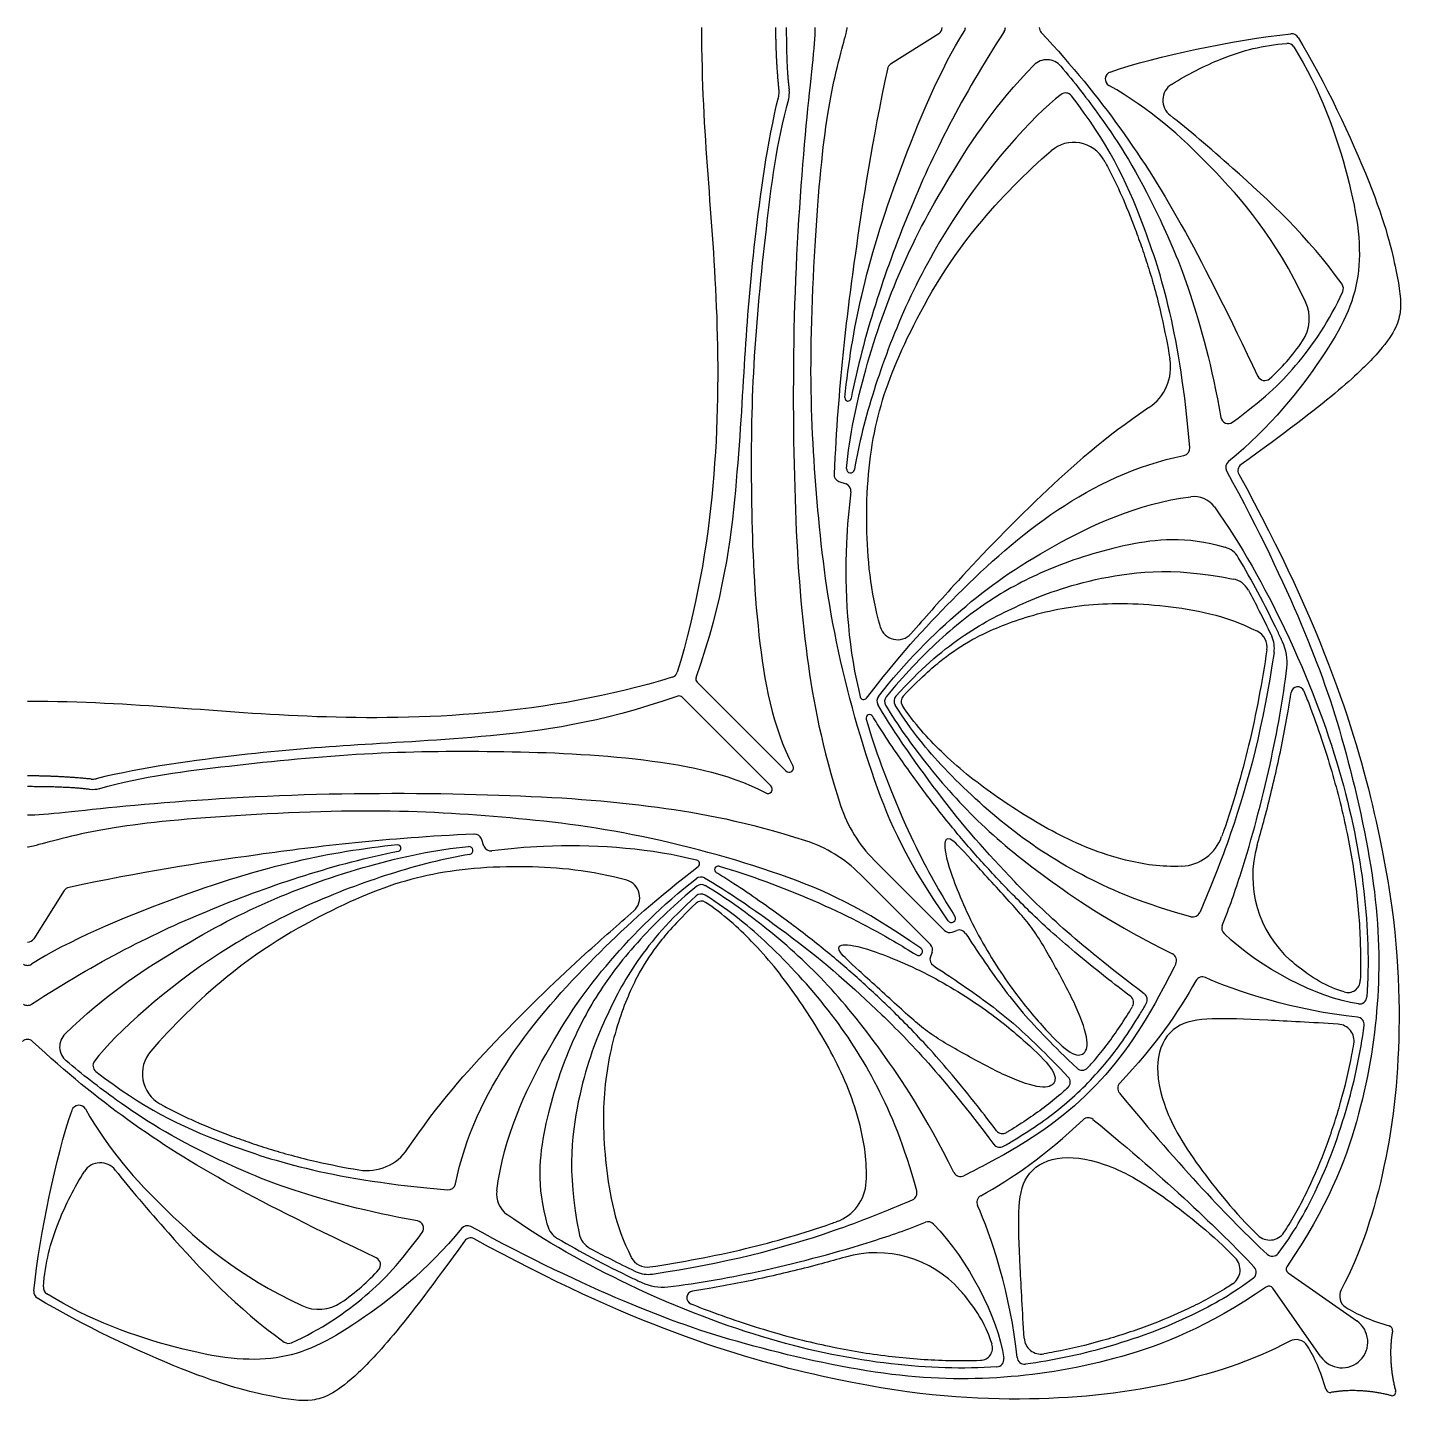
# Model space of a CAD drawing. Header units: millimetres. Extents: x -143 to 143, y -142 to 141.
# Drawn here: x 0.4 to 46.07, y -42.63 to 3.04 of the extents above; entities that cross this region are included whole.
import ezdxf

# ---------------------------------------------------------------- set-up
doc = ezdxf.new("R2010")
doc.units = ezdxf.units.MM
doc.header["$MEASUREMENT"] = 0
doc.layers.add('Layer 03', color=5, linetype='Continuous')

msp = doc.modelspace()

# ---------------------------------------------------------------- linework, layer by layer
at = {"layer": 'Layer 03'}
for p, q in [((30.687, 2.829), (29.09, 1.815)), ((27.372, -12.046), (27.61, -12.133)), ((25.609, -21.671), (22.662, -18.724)), ((28.018, -18.943), (28.079, -19.205)), ((28.288, -19.251), (28.454, -19.038)), ((25.114, -22.166), (22.167, -19.219)), ((15.575, -24.168), (15.488, -23.93)), ((22.648, -24.637), (22.385, -24.576)), ((28.544, -24.635), (30.877, -26.968)), ((22.481, -25.011), (22.694, -24.846)), ((28.078, -25.102), (30.411, -27.435)), ((1.628, -25.648), (0.614, -27.245)), ((31.138, -27.025), (31.289, -26.97)), ((30.468, -27.695), (30.412, -27.846)), ((42.299, -38.349), (44.584, -39.949)), ((43.392, -41.141), (41.792, -38.856))]:
    msp.add_line(p, q, dxfattribs=at)
for centre, radius, start, end in [((30.555, 3.038), 0.247, 302.4181, 360), ((31.327, 3.038), 0.247, 327.2518, 0), ((32.656, 3.038), 0.247, 327.0733, 360), ((34.279, 3.038), 0.247, 180, 222.9478), ((42.419, 2.58), 0.247, 31.5621, 96.0109), ((42.279, 2.263), 0.247, 32.4859, 95.0784), ((34.283, 1.364), 0.604, 40.2163, 135.8279), ((29.223, 1.606), 0.247, 122.4181, 168.1483), ((36.469, 1.324), 0.247, 108.9389, 240.4684), ((24.9, 0.875), 0.486, 346.2846, 5.6289), ((24.929, 0.853), 0.796, 344.3586, 7.575), ((38.764, 0.616), 0.63, 122.7946, 232.0417), ((34.903, 0.615), 0.247, 37.9325, 127.258), ((35.177, -1.925), 1.146, 29.2034, 130.7487), ((43.89, -5.64), 0.247, 335.8359, 35.4074), ((41.676, -6.642), 1.328, 326.1966, 25.0157), ((36.767, -8.246), 1.627, 303.9336, 9.5632), ((41.519, -8.449), 0.247, 205.4883, 311.2705), ((27.675, -9.272), 0.105, 174.0592, 348.8364), ((40.308, -9.878), 0.247, 190.2264, 306.4694), ((38.787, -10.942), 0.247, 281.6273, 4.8994), ((40.471, -11.58), 0.247, 129.2705, 208.7621), ((27.457, -11.814), 0.247, 177.2947, 249.8809), ((27.755, -11.633), 0.131, 174.9539, 350.0441), ((40.879, -11.689), 0.247, 125.5851, 208.8655), ((27.525, -12.365), 0.247, 352.4228, 69.8809), ((39.171, -13.386), 0.837, 35.7547, 97.3233), ((40.007, -14.952), 0.742, 30.6945, 74.0516), ((40.327, -16.018), 0.742, 28.424, 78.3127), ((29.318, -16.716), 0.593, 195.7965, 318.1092), ((41.006, -17.56), 0.596, 351.3312, 62.9862), ((40.92, -17.589), 0.924, 351.2832, 25.4837), ((40.649, -18.061), 1.618, 353.7242, 24.9535), ((21.761, -18.318), 0.247, 287.1994, 315), ((21.761, -18.318), 0.247, 315, 342.8006), ((22.766, -18.619), 0.148, 160.7379, 225), ((22.062, -19.324), 0.148, 45, 109.2621), ((42.618, -19.093), 0.221, 21.8251, 171.6202), ((28.195, -19.178), 0.119, 193.1175, 322.1247), ((28.883, -19.344), 0.247, 142.2933, 208.8482), ((29.137, -19.359), 0.247, 141.0565, 210.7548), ((29.45, -19.352), 0.247, 138.208, 212.5502), ((29.685, -19.357), 0.247, 135.9221, 213.989), ((28.391, -19.917), 0.119, 30.771, 195.891), ((25.714, -21.567), 0.148, 225, 28.5367), ((2.589, -21.487), 0.796, 262.425, 285.6414), ((2.568, -21.457), 0.486, 264.3711, 283.7154), ((25.009, -22.271), 0.148, 241.4633, 45), ((31.772, -21.407), 4.565, 197.9544, 225), ((12.714, -24.232), 0.105, 281.1636, 95.9408), ((15.076, -24.313), 0.131, 279.9559, 95.0461), ((15.256, -24.015), 0.247, 20.1191, 92.7053), ((15.808, -24.083), 0.247, 200.1191, 277.5772), ((24.85, -28.33), 4.565, 45, 72.0456), ((38.697, -23.36), 1.478, 272.837, 340.536), ((44.846, -25.177), 3.722, 163.9155, 228.2299), ((22.621, -24.752), 0.119, 307.8753, 76.8825), ((23.36, -24.949), 0.119, 74.109, 239.229), ((1.836, -25.78), 0.247, 101.8517, 147.5819), ((20.159, -25.875), 0.593, 311.8908, 74.2035), ((22.787, -25.441), 0.247, 61.1518, 127.7067), ((22.802, -25.695), 0.247, 59.2452, 128.9435), ((22.8, -26.242), 0.247, 56.011, 134.0779), ((22.794, -26.008), 0.247, 57.4498, 131.792), ((39.135, -26.275), 0.247, 254.9135, 336.4871), ((31.111, -26.576), 0.135, 214.5799, 31.8372), ((40.341, -26.895), 0.247, 157.8476, 226.4582), ((0.405, -27.112), 0.247, 270, 327.5819), ((31.052, -26.794), 0.247, 225, 290.2246), ((31.374, -27.202), 0.247, 32.8514, 110.2246), ((30.018, -27.668), 0.135, 238.1628, 55.4201), ((30.644, -27.932), 0.247, 159.7754, 237.1486), ((30.236, -27.609), 0.247, 339.7754, 45), ((38.346, -27.972), 0.247, 333.5541, 63.4534), ((0.405, -27.885), 0.247, 237.2518, 270), ((0.405, -27.885), 0.247, 270, 302.7482), ((39.45, -28.761), 0.247, 64.9778, 151.0166), ((44.284, -28.621), 0.413, 252.6048, 358.017), ((36.919, -29.366), 0.247, 329.2195, 52.6936), ((37.373, -29.276), 0.247, 330.1445, 52.9376), ((44.67, -29.166), 0.247, 261.6208, 356.1867), ((0.405, -29.213), 0.247, 237.0733, 270), ((0.405, -29.213), 0.247, 270, 302.9267), ((43.929, -30.648), 0.564, 350.4713, 86.4417), ((44.581, -30.096), 0.247, 352.7768, 84.6339), ((0.405, -30.837), 0.247, 90, 132.9478), ((0.405, -30.837), 0.247, 47.0522, 90), ((2.078, -30.841), 0.604, 134.1721, 229.7837), ((5.368, -31.734), 1.146, 139.2513, 240.7966), ((2.828, -31.461), 0.247, 142.742, 232.0675), ((34.813, -32.014), 0.247, 312.5164, 43.5754), ((35.456, -31.371), 0.247, 226.4246, 317.4836), ((36.885, -32.216), 0.247, 136.4942, 219.3886), ((2.118, -33.026), 0.247, 29.5316, 161.0611), ((35.659, -33.442), 0.247, 50.6114, 133.5058), ((32.809, -33.476), 0.247, 217.3064, 300.7805), ((11.688, -33.324), 1.627, 260.4368, 326.0664), ((32.719, -33.93), 0.247, 217.0624, 299.8555), ((2.826, -35.321), 0.63, 37.9583, 147.2054), ((31.415, -34.903), 0.247, 206.5466, 296.4459), ((14.384, -35.344), 0.247, 265.1006, 348.3727), ((26.802, -35.255), 1.478, 289.464, 357.163), ((16.829, -35.728), 0.837, 172.6767, 234.2453), ((29.718, -35.693), 0.247, 293.5129, 15.0865), ((32.203, -36.007), 0.247, 118.9834, 205.0222), ((13.321, -36.865), 0.247, 323.5306, 79.7736), ((15.023, -37.028), 0.247, 61.2379, 140.7295), ((18.395, -36.565), 0.742, 195.9484, 239.3055), ((30.337, -36.898), 0.247, 43.5418, 112.1524), ((15.131, -37.436), 0.247, 61.1345, 144.4149), ((19.461, -36.884), 0.742, 191.6873, 241.576), ((41.69, -36.697), 0.564, 225.5505, 326.4521), ((11.892, -38.077), 0.247, 318.7295, 64.5117), ((21.003, -37.564), 0.596, 207.0138, 278.6688), ((28.619, -41.403), 3.722, 41.7701, 106.0845), ((40.14, -38.247), 0.564, 303.5479, 44.4495), ((41.772, -37.552), 0.247, 226.6234, 322.4845), ((21.031, -37.477), 0.924, 244.5163, 278.7168), ((40.995, -38.33), 0.247, 307.5155, 43.3766), ((42.384, -38.228), 0.148, 146.0055, 235), ((21.504, -37.206), 1.618, 245.0465, 276.2758), ((41.67, -38.941), 0.148, 35, 123.9945), ((0.862, -38.976), 0.247, 173.9891, 238.4379), ((1.18, -38.837), 0.247, 174.9216, 237.5141), ((22.536, -39.175), 0.221, 98.3798, 248.1749), ((44.458, -39.121), 0.446, 151.7883, 238.5419), ((10.084, -38.234), 1.328, 244.9843, 303.8034), ((44.093, -40.65), 0.856, 315, 55), ((45.622, -40.257), 0.148, 350.3755, 74.4112), ((34.09, -40.486), 0.564, 183.5583, 279.5287), ((42.563, -41.015), 0.446, 31.4581, 118.2117), ((9.083, -40.447), 0.247, 234.5926, 294.1641), ((32.064, -40.842), 0.413, 271.983, 17.3952), ((32.608, -41.228), 0.247, 273.8133, 8.3792), ((33.538, -41.138), 0.247, 185.3661, 277.2232), ((44.093, -40.65), 0.856, 215, 315), ((43.7, -42.179), 0.148, 195.5888, 279.6245), ((45.757, -42.315), 0.119, 255.7494, 315), ((45.757, -42.315), 0.119, 315, 14.2506)]:
    msp.add_arc(centre, radius, start, end, dxfattribs=at)
for points, knots in [([(22.805, 3.038), (22.805, -0.607), (23.57, -5.677), (23.288, -14.22), (21.997, -18.391)], [330.770193, 330.770193, 330.770193, 330.770193, 341.788951, 352.699371, 352.699371, 352.699371, 352.699371]), ([(26.574, 3.038), (26.574, 2.442), (26.278, 0.294), (25.815, -6.07), (25.864, -12.959), (26.194, -17.65), (26.793, -20.849), (27.429, -22.814)], [313.853237, 313.853237, 313.853237, 313.853237, 319.318165, 324.783093, 330.24802, 335.712948, 340.468186, 340.468186, 340.468186, 340.468186]), ([(31, -26.652), (29.635, -24.671), (28.512, -22.219), (27.07, -16.946), (26.587, -12.412), (26.347, -8.074), (26.704, -1.73), (27.159, 1.379), (27.65, 2.92), (27.65, 3.038)], [377.003651, 377.003651, 377.003651, 377.003651, 381.403736, 385.851805, 390.299875, 394.747945, 399.196014, 403.644084, 408.092154, 408.092154, 408.092154, 408.092154]), ([(27.57, -9.261), (27.691, -8.102), (28.039, -5.89), (29.191, -2.04), (30.767, 1.71), (31.535, 2.904)], [108.647953, 108.647953, 108.647953, 108.647953, 112.874918, 117.353057, 121.666689, 121.666689, 121.666689, 121.666689]), ([(32.863, 2.903), (31.441, 0.707), (29.578, -2.971), (28.184, -7.23), (27.777, -9.292)], [94.854055, 94.854055, 94.854055, 94.854055, 101.606519, 108.324755, 108.324755, 108.324755, 108.324755]), ([(34.098, 2.869), (35.143, 1.747), (36.835, -0.349), (38.805, -3.474), (40.328, -6.525), (41.296, -8.556)], [1298.227922, 1298.227922, 1298.227922, 1298.227922, 1302.773599, 1307.545588, 1312.106275, 1312.106275, 1312.106275, 1312.106275]), ([(38.423, 1.146), (38.938, 1.478), (40.416, 2.201), (41.44, 2.436), (42.257, 2.509)], [2268.453882, 2268.453882, 2268.453882, 2268.453882, 2270.17094, 2272.666103, 2272.666103, 2272.666103, 2272.666103]), ([(42.488, 2.395), (43.368, 1.012), (44.516, -2.291), (44.867, -5.356), (43.727, -7.681), (41.729, -10.232), (40.314, -11.389)], [2272.939214, 2272.939214, 2272.939214, 2272.939214, 2276.834506, 2280.984442, 2285.134379, 2289.135103, 2289.135103, 2289.135103, 2289.135103]), ([(42.629, 2.709), (43.509, 1.277), (45.359, -2.685), (45.953, -5.252), (46.126, -6.437), (45.66, -7.54), (43.641, -9.408), (40.735, -11.488)], [1332.820502, 1332.820502, 1332.820502, 1332.820502, 1336.318758, 1339.925837, 1343.532917, 1347.139996, 1350.675393, 1350.675393, 1350.675393, 1350.675393]), ([(28.981, 1.657), (28.474, -0.759), (27.873, -4.511), (27.35, -8.833), (27.21, -11.802)], [2159.0974, 2159.0974, 2159.0974, 2159.0974, 2165.946271, 2172.949428, 2172.949428, 2172.949428, 2172.949428]), ([(27.624, -11.622), (27.72, -10.539), (28.215, -8.227), (29.393, -4.886), (30.943, -2.008), (32.564, 0.461), (33.85, 1.785)], [2223.613772, 2223.613772, 2223.613772, 2223.613772, 2227.368827, 2231.417319, 2235.46581, 2239.096885, 2239.096885, 2239.096885, 2239.096885]), ([(34.744, 1.754), (35.185, 1.233), (36.322, -0.228), (37.833, -2.633), (39.454, -6.536), (40.065, -9.922)], [2240.116607, 2240.116607, 2240.116607, 2240.116607, 2243.273185, 2248.17123, 2252.891131, 2252.891131, 2252.891131, 2252.891131]), ([(42.879, -6.08), (41.888, -3.957), (39.649, -1.39), (37.739, 0.321), (36.347, 1.109)], [1315.623137, 1315.623137, 1315.623137, 1315.623137, 1320.78733, 1325.888563, 1325.888563, 1325.888563, 1325.888563]), ([(22.626, -18.57), (23.554, -15.916), (24.025, -12.087), (24.239, -7.807), (24.516, -4.324), (24.987, -0.817), (25.372, 0.76)], [188.707392, 188.707392, 188.707392, 188.707392, 193.677055, 198.701356, 203.725656, 208.665815, 208.665815, 208.665815, 208.665815]), ([(25.695, 0.639), (25.29, -0.81), (24.928, -3.679), (24.472, -8.225), (24.435, -12.455), (24.579, -16.937), (25.163, -20.244), (25.844, -21.496)], [161.151419, 161.151419, 161.151419, 161.151419, 165.639025, 170.293036, 174.947047, 179.601059, 183.895492, 183.895492, 183.895492, 183.895492]), ([(34.754, 0.811), (33.789, 0.078), (30.716, -3.416), (28.668, -8.263), (28.035, -10.796), (27.885, -11.656)], [2209.023798, 2209.023798, 2209.023798, 2209.023798, 2214.429569, 2220.219999, 2223.207472, 2223.207472, 2223.207472, 2223.207472]), ([(39.033, -10.921), (38.712, -7.173), (37.494, -3.201), (36.319, -0.8), (35.098, 0.766)], [2195.820734, 2195.820734, 2195.820734, 2195.820734, 2202.28902, 2208.634042, 2208.634042, 2208.634042, 2208.634042]), ([(44.091, -5.497), (42.969, -3.919), (40.781, -1.891), (38.986, -0.357), (38.376, 0.119)], [2259.604559, 2259.604559, 2259.604559, 2259.604559, 2264.227533, 2267.238128, 2267.238128, 2267.238128, 2267.238128]), ([(28.748, -16.877), (28.415, -15.701), (28.196, -13.211), (28.473, -10.157), (29.456, -7.474), (31.409, -3.978), (33.612, -1.761), (34.429, -1.057)], [84.194435, 84.194435, 84.194435, 84.194435, 87.533443, 91.582689, 95.631936, 99.681183, 102.463272, 102.463272, 102.463272, 102.463272]), ([(36.177, -1.366), (36.194, -1.396), (36.306, -1.6), (36.504, -1.981), (36.845, -2.714), (37.153, -3.489), (37.453, -4.311), (37.68, -4.998), (37.9, -5.757), (38.146, -6.754), (38.292, -7.505), (38.371, -7.975)], [62.774895, 62.774895, 62.774895, 62.774895, 62.879298, 63.480085, 64.079437, 65.330937, 66.007652, 66.73416, 67.527101, 68.403762, 69.849933, 69.849933, 69.849933, 69.849933]), ([(40.455, -10.077), (41.451, -9.341), (42.595, -8.3), (43.682, -6.706), (44.115, -5.741)], [2253.398336, 2253.398336, 2253.398336, 2253.398336, 2256.290467, 2259.34463, 2259.34463, 2259.34463, 2259.34463]), ([(37.675, -9.595), (36.194, -10.592), (33.803, -12.718), (31.242, -15.416), (30.238, -16.578), (29.759, -17.112)], [71.734649, 71.734649, 71.734649, 71.734649, 75.43047, 79.804845, 82.914539, 82.914539, 82.914539, 82.914539]), ([(28.454, -19.038), (29.51, -17.681), (31.354, -15.687), (34.42, -12.897), (37.233, -11.514), (38.837, -11.184)], [2181.8171, 2181.8171, 2181.8171, 2181.8171, 2186.127266, 2190.893633, 2195.457391, 2195.457391, 2195.457391, 2195.457391]), ([(40.254, -11.699), (41.345, -13.686), (42.953, -17.115), (44.165, -20.569), (45.31, -25.62), (45.374, -29.409), (44.762, -33.193), (43.615, -36.137), (42.261, -38.145)], [2289.481951, 2289.481951, 2289.481951, 2289.481951, 2294.158526, 2298.976675, 2303.794823, 2308.612972, 2313.43112, 2318.155207, 2318.155207, 2318.155207, 2318.155207]), ([(40.662, -11.808), (43.512, -16.978), (45.711, -24.208), (46.137, -30.139), (45.672, -34.695), (44.736, -37.658), (44.065, -38.91)], [1351.038773, 1351.038773, 1351.038773, 1351.038773, 1358.318828, 1365.688877, 1373.058925, 1379.796976, 1379.796976, 1379.796976, 1379.796976]), ([(27.77, -12.398), (27.696, -12.959), (27.517, -15.045), (27.657, -17.393), (28.018, -18.943)], [2173.860603, 2173.860603, 2173.860603, 2173.860603, 2175.804776, 2181.026887, 2181.026887, 2181.026887, 2181.026887]), ([(28.688, -19.193), (29.568, -18.054), (31.505, -16.139), (34.051, -14.329), (37.26, -12.788), (39.064, -12.556)], [377.154095, 377.154095, 377.154095, 377.154095, 381.504193, 386.014304, 390.151118, 390.151118, 390.151118, 390.151118]), ([(39.85, -12.897), (40.729, -14.118), (42.562, -17.458), (44.137, -21.734), (44.917, -25.597), (44.992, -28.066), (44.917, -29.182)], [391.06033, 391.06033, 391.06033, 391.06033, 394.271826, 398.37602, 402.480213, 406.303185, 406.303185, 406.303185, 406.303185]), ([(40.211, -14.239), (38.893, -13.862), (36.844, -14.091), (34.338, -14.913), (32.513, -15.863), (30.774, -17.186), (29.5, -18.517), (28.945, -19.204)], [426.425573, 426.425573, 426.425573, 426.425573, 428.982582, 431.720997, 434.459413, 437.197829, 439.769796, 439.769796, 439.769796, 439.769796]), ([(42.116, -17.379), (42.063, -17.266), (41.802, -16.711), (41.326, -15.768), (40.872, -14.955), (40.645, -14.574)], [422.653066, 422.653066, 422.653066, 422.653066, 423.030362, 424.513, 425.857662, 425.857662, 425.857662, 425.857662]), ([(29.266, -19.187), (30.058, -18.3), (31.519, -17.065), (33.299, -16.16), (35.459, -15.288), (38.41, -14.864), (40.477, -15.292)], [36.909414, 36.909414, 36.909414, 36.909414, 40.054805, 43.362948, 46.67109, 49.810742, 49.810742, 49.810742, 49.810742]), ([(40.979, -15.665), (41.099, -15.886), (41.357, -16.377), (41.61, -16.889), (41.747, -17.177), (41.754, -17.191)], [50.464206, 50.464206, 50.464206, 50.464206, 51.227037, 52.14686, 52.195151, 52.195151, 52.195151, 52.195151]), ([(29.507, -19.185), (30.204, -18.465), (30.893, -17.888), (31.708, -17.315), (33.248, -16.61), (35.444, -16.073), (38.034, -16.088), (40.21, -16.485), (41.277, -17.029)], [46.826404, 46.826404, 46.826404, 46.826404, 48.899332, 51.164695, 53.430058, 55.695421, 57.960784, 60.062007, 60.062007, 60.062007, 60.062007]), ([(41.833, -17.729), (41.458, -20.179), (40.782, -22.863), (39.728, -25.532), (39.362, -26.374)], [52.753042, 52.753042, 52.753042, 52.753042, 58.061866, 60.709815, 60.709815, 60.709815, 60.709815]), ([(41.595, -17.65), (41.515, -18.175), (41.337, -19.238), (41.011, -20.785), (40.618, -22.27), (40.294, -23.273), (40.113, -23.793), (40.091, -23.852)], [60.815765, 60.815765, 60.815765, 60.815765, 62.428723, 64.083649, 65.612182, 67.088868, 67.281392, 67.281392, 67.281392, 67.281392]), ([(40.112, -26.801), (40.348, -26.222), (40.934, -24.535), (41.7, -21.654), (42.145, -19.254), (42.257, -18.238)], [412.168939, 412.168939, 412.168939, 412.168939, 414.259633, 418.274344, 421.761124, 421.761124, 421.761124, 421.761124]), ([(21.834, -18.554), (17.663, -19.846), (9.119, -20.127), (4.05, -19.362), (0.405, -19.362)], [352.941978, 352.941978, 352.941978, 352.941978, 363.852396, 374.871156, 374.871156, 374.871156, 374.871156]), ([(41.27, -24.146), (41.346, -23.883), (41.588, -23.008), (41.878, -21.812), (42.142, -20.564), (42.293, -19.748), (42.372, -19.246), (42.4, -19.061)], [21.151841, 21.151841, 21.151841, 21.151841, 21.982278, 23.905905, 24.883585, 25.8548, 26.423673, 26.423673, 26.423673, 26.423673]), ([(42.823, -19.011), (42.885, -19.167), (43.092, -19.696), (43.411, -20.587), (43.854, -22.003), (44.281, -23.693), (44.598, -25.668), (44.713, -27.306), (44.709, -28.289), (44.697, -28.636)], [27.007061, 27.007061, 27.007061, 27.007061, 27.515991, 28.731371, 29.879166, 32.01661, 34.015282, 35.941454, 36.995164, 36.995164, 36.995164, 36.995164]), ([(22.013, -19.184), (19.359, -20.111), (15.53, -20.583), (11.25, -20.796), (7.767, -21.073), (4.26, -21.545), (2.683, -21.929)], [188.707392, 188.707392, 188.707392, 188.707392, 193.677056, 198.701357, 203.725658, 208.665815, 208.665815, 208.665815, 208.665815]), ([(37.521, -29.079), (35.177, -27.308), (33.043, -25.253), (30.786, -22.674), (29.023, -20.11), (28.667, -19.464)], [563.929893, 563.929893, 563.929893, 563.929893, 568.393092, 572.964688, 577.196944, 577.196944, 577.196944, 577.196944]), ([(28.925, -19.486), (29.325, -20.157), (30.303, -21.528), (32.056, -23.496), (34.211, -25.232), (36.511, -26.78), (38.456, -27.751)], [440.073912, 440.073912, 440.073912, 440.073912, 442.985636, 446.38914, 449.792643, 453.074194, 453.074194, 453.074194, 453.074194]), ([(39.071, -26.514), (37.557, -26.106), (35.448, -25.224), (33.031, -23.66), (30.797, -21.582), (29.802, -20.362), (29.242, -19.485)], [61.065748, 61.065748, 61.065748, 61.065748, 64.164231, 67.401084, 70.637937, 73.695116, 73.695116, 73.695116, 73.695116]), ([(38.771, -24.836), (38.093, -24.87), (36.556, -24.633), (34.566, -23.802), (32.472, -22.475), (30.82, -21.155), (29.883, -20.093), (29.48, -19.495)], [69.048149, 69.048149, 69.048149, 69.048149, 70.772792, 73.32165, 75.870509, 78.419367, 80.59774, 80.59774, 80.59774, 80.59774]), ([(28.277, -19.949), (28.548, -20.902), (29.538, -23.507), (30.463, -25.251), (31.072, -26.258), (31.225, -26.505)], [370.194811, 370.194811, 370.194811, 370.194811, 372.668207, 375.604633, 376.582661, 376.582661, 376.582661, 376.582661]), ([(37.069, -29.17), (36.787, -28.955), (36.163, -28.472), (35.268, -27.746), (34.431, -27.021), (33.742, -26.378), (33.213, -25.849), (32.737, -25.355), (32.122, -24.698), (31.305, -23.768), (30.52, -22.779), (29.894, -21.936), (29.385, -21.223), (28.925, -20.547), (28.621, -20.07), (28.503, -19.872), (28.493, -19.856)], [356.966539, 356.966539, 356.966539, 356.966539, 358.039542, 359.362699, 360.463399, 361.398026, 362.220904, 362.733762, 363.480393, 364.950976, 366.489346, 367.31154, 368.133748, 369.149495, 369.792147, 369.848984, 369.848984, 369.848984, 369.848984]), ([(2.804, -22.253), (4.252, -21.847), (7.121, -21.486), (11.667, -21.029), (15.897, -20.992), (20.38, -21.136), (23.686, -21.72), (24.938, -22.401)], [161.151419, 161.151419, 161.151419, 161.151419, 165.639025, 170.293036, 174.947047, 179.601058, 183.895492, 183.895492, 183.895492, 183.895492]), ([(0.405, -23.131), (1, -23.131), (3.148, -22.836), (9.512, -22.372), (16.401, -22.422), (21.093, -22.752), (24.292, -23.35), (26.257, -23.987)], [502.33107, 502.33107, 502.33107, 502.33107, 507.795998, 513.260926, 518.725854, 524.190782, 528.94602, 528.94602, 528.94602, 528.94602]), ([(30.095, -27.558), (28.114, -26.192), (25.661, -25.069), (20.389, -23.627), (15.854, -23.144), (11.516, -22.905), (5.173, -23.261), (2.064, -23.716), (0.523, -24.207), (0.405, -24.207)], [377.003651, 377.003651, 377.003651, 377.003651, 381.403736, 385.851806, 390.299876, 394.747945, 399.196015, 403.644084, 408.092154, 408.092154, 408.092154, 408.092154]), ([(12.703, -24.128), (11.544, -24.248), (9.332, -24.596), (5.483, -25.749), (1.732, -27.325), (0.539, -28.092)], [54.449564, 54.449564, 54.449564, 54.449564, 58.676529, 63.154669, 67.4683, 67.4683, 67.4683, 67.4683]), ([(1.657, -30.407), (2.981, -29.121), (5.451, -27.5), (8.328, -25.951), (11.669, -24.773), (13.981, -24.277), (15.064, -24.182)], [2406.343535, 2406.343535, 2406.343535, 2406.343535, 2409.974609, 2414.023101, 2418.071593, 2421.826648, 2421.826648, 2421.826648, 2421.826648]), ([(15.244, -23.768), (12.275, -23.908), (7.954, -24.43), (4.202, -25.031), (1.786, -25.538)], [2472.490992, 2472.490992, 2472.490992, 2472.490992, 2479.494149, 2486.34302, 2486.34302, 2486.34302, 2486.34302]), ([(22.385, -24.576), (20.836, -24.214), (18.488, -24.074), (16.401, -24.253), (15.84, -24.328)], [2464.413532, 2464.413532, 2464.413532, 2464.413532, 2469.635644, 2471.579817, 2471.579817, 2471.579817, 2471.579817]), ([(0.539, -29.421), (2.736, -27.998), (6.414, -26.135), (10.673, -24.742), (12.735, -24.335)], [94.854055, 94.854055, 94.854055, 94.854055, 101.606518, 108.324755, 108.324755, 108.324755, 108.324755]), ([(15.098, -24.442), (14.239, -24.593), (11.706, -25.225), (6.859, -27.274), (3.365, -30.347), (2.631, -31.311)], [2422.232948, 2422.232948, 2422.232948, 2422.232948, 2425.22042, 2431.01085, 2436.416622, 2436.416622, 2436.416622, 2436.416622]), ([(20.32, -25.305), (19.143, -24.972), (16.654, -24.754), (13.599, -25.031), (10.917, -26.014), (7.421, -27.967), (5.203, -30.17), (4.5, -30.986)], [84.194435, 84.194435, 84.194435, 84.194435, 87.533443, 91.582689, 95.631936, 99.681183, 102.463272, 102.463272, 102.463272, 102.463272]), ([(14.626, -35.394), (14.956, -33.79), (16.339, -30.977), (19.129, -27.912), (21.123, -26.067), (22.481, -25.011)], [2449.983029, 2449.983029, 2449.983029, 2449.983029, 2454.546788, 2459.313154, 2463.62332, 2463.62332, 2463.62332, 2463.62332]), ([(32.612, -33.626), (32.398, -33.345), (31.914, -32.72), (31.189, -31.825), (30.463, -30.989), (29.821, -30.3), (29.291, -29.771), (28.797, -29.295), (28.141, -28.679), (27.211, -27.862), (26.221, -27.077), (25.379, -26.452), (24.665, -25.942), (23.99, -25.482), (23.513, -25.179), (23.315, -25.06), (23.299, -25.051)], [545.444372, 545.444372, 545.444372, 545.444372, 546.517375, 547.840532, 548.941232, 549.87586, 550.698738, 551.211595, 551.958226, 553.42881, 554.967179, 555.789373, 556.611582, 557.627328, 558.26998, 558.326818, 558.326818, 558.326818, 558.326818]), ([(23.392, -24.835), (24.345, -25.106), (26.95, -26.096), (28.693, -27.021), (29.701, -27.63), (29.947, -27.783)], [370.194811, 370.194811, 370.194811, 370.194811, 372.668207, 375.604633, 376.582661, 376.582661, 376.582661, 376.582661]), ([(15.999, -35.622), (16.231, -33.818), (17.771, -30.608), (19.582, -28.062), (21.496, -26.126), (22.636, -25.245)], [529.77223, 529.77223, 529.77223, 529.77223, 533.909045, 538.419155, 542.769253, 542.769253, 542.769253, 542.769253]), ([(22.647, -25.503), (21.96, -26.058), (20.629, -27.331), (19.306, -29.07), (18.356, -30.895), (17.534, -33.402), (17.305, -35.45), (17.681, -36.769)], [480.153552, 480.153552, 480.153552, 480.153552, 482.725519, 485.463935, 488.20235, 490.940766, 493.497775, 493.497775, 493.497775, 493.497775]), ([(22.906, -25.224), (23.553, -25.58), (26.116, -27.344), (28.696, -29.601), (30.751, -31.734), (32.521, -34.079)], [543.059653, 543.059653, 543.059653, 543.059653, 547.291909, 551.863505, 556.326705, 556.326705, 556.326705, 556.326705]), ([(31.194, -35.014), (30.222, -33.069), (28.675, -30.768), (26.938, -28.613), (24.97, -26.86), (23.6, -25.882), (22.928, -25.482)], [466.849154, 466.849154, 466.849154, 466.849154, 470.130704, 473.534208, 476.937712, 479.849435, 479.849435, 479.849435, 479.849435]), ([(22.629, -25.823), (21.743, -26.616), (20.508, -28.077), (19.603, -29.857), (18.731, -32.017), (18.307, -34.968), (18.734, -37.035)], [36.909414, 36.909414, 36.909414, 36.909414, 40.054805, 43.362948, 46.67109, 49.810742, 49.810742, 49.810742, 49.810742]), ([(29.956, -35.628), (29.548, -34.115), (28.667, -32.006), (27.103, -29.589), (25.024, -27.355), (23.805, -26.36), (22.927, -25.799)], [61.065748, 61.065748, 61.065748, 61.065748, 64.164232, 67.401084, 70.637937, 73.695116, 73.695116, 73.695116, 73.695116]), ([(13.038, -34.232), (14.035, -32.751), (16.16, -30.36), (18.859, -27.799), (20.02, -26.796), (20.554, -26.317)], [71.734649, 71.734649, 71.734649, 71.734649, 75.43047, 79.804845, 82.914539, 82.914539, 82.914539, 82.914539]), ([(22.628, -26.065), (21.908, -26.762), (21.33, -27.45), (20.758, -28.265), (20.052, -29.805), (19.515, -32.002), (19.531, -34.592), (19.928, -36.767), (20.472, -37.834)], [46.826404, 46.826404, 46.826404, 46.826404, 48.899332, 51.164695, 53.430058, 55.695421, 57.960784, 60.062007, 60.062007, 60.062007, 60.062007]), ([(28.279, -35.328), (28.313, -34.65), (28.075, -33.113), (27.244, -31.123), (25.917, -29.03), (24.598, -27.377), (23.536, -26.441), (22.938, -26.037)], [69.048149, 69.048149, 69.048149, 69.048149, 70.772792, 73.32165, 75.870509, 78.419367, 80.59774, 80.59774, 80.59774, 80.59774]), ([(31.582, -27.068), (31.769, -27.358), (32.413, -28.325), (33.39, -29.672), (34.494, -30.797), (35.286, -31.55)], [346.770011, 346.770011, 346.770011, 346.770011, 347.969492, 350.905919, 353.639535, 353.639535, 353.639535, 353.639535]), ([(30.51, -28.139), (30.801, -28.327), (31.768, -28.97), (33.115, -29.948), (34.239, -31.052), (34.992, -31.843)], [535.247844, 535.247844, 535.247844, 535.247844, 536.447326, 539.383752, 542.117369, 542.117369, 542.117369, 542.117369]), ([(38.567, -28.083), (38.428, -28.363), (37.51, -30.143), (36.669, -31.361), (35.736, -32.293)], [453.466454, 453.466454, 453.466454, 453.466454, 454.449766, 459.961674, 459.961674, 459.961674, 459.961674]), ([(44.16, -29.016), (43.604, -28.842), (43.033, -28.524), (42.423, -28.003), (42.367, -27.952)], [14.167556, 14.167556, 14.167556, 14.167556, 16.671517, 16.926653, 16.926653, 16.926653, 16.926653]), ([(35.561, -32.119), (35.787, -31.892), (36.224, -31.417), (36.826, -30.629), (37.268, -29.945), (37.516, -29.523), (37.587, -29.399)], [560.128299, 560.128299, 560.128299, 560.128299, 561.098811, 562.084888, 563.134709, 563.56864, 563.56864, 563.56864, 563.56864]), ([(35.638, -31.538), (35.691, -31.481), (35.899, -31.249), (36.25, -30.82), (36.676, -30.225), (36.962, -29.775), (37.112, -29.525), (37.131, -29.493)], [354.036856, 354.036856, 354.036856, 354.036856, 354.271164, 354.98381, 355.718335, 356.487957, 356.602315, 356.602315, 356.602315, 356.602315]), ([(43.964, -30.085), (43.067, -30.029), (41.298, -29.935), (39.694, -29.867), (38.495, -30.052), (37.85, -31.081), (38.046, -32.692), (39.021, -34.507), (40.558, -36.378), (41.294, -37.1)], [8.362132, 8.362132, 8.362132, 8.362132, 10.139264, 12.31168, 14.484095, 16.656511, 18.828926, 21.001342, 22.769177, 22.769177, 22.769177, 22.769177]), ([(41.968, -37.703), (42.461, -37.061), (43.34, -35.541), (44.279, -33.001), (44.709, -31.049), (44.826, -30.127)], [45.406372, 45.406372, 45.406372, 45.406372, 48.720794, 52.824988, 56.110626, 56.110626, 56.110626, 56.110626]), ([(11.998, -37.854), (9.968, -36.886), (6.917, -35.363), (3.791, -33.393), (1.696, -31.701), (0.573, -30.656)], [1456.534743, 1456.534743, 1456.534743, 1456.534743, 1461.095429, 1465.867418, 1470.413096, 1470.413096, 1470.413096, 1470.413096]), ([(42.16, -37.009), (42.201, -36.947), (42.373, -36.682), (42.654, -36.199), (43.099, -35.32), (43.589, -34.153), (44.071, -32.664), (44.349, -31.512), (44.465, -30.86), (44.485, -30.741)], [23.77431, 23.77431, 23.77431, 23.77431, 24.00178, 24.731444, 25.46915, 26.98874, 28.570117, 30.214396, 30.579878, 30.579878, 30.579878, 30.579878]), ([(13.365, -36.622), (9.978, -36.011), (6.076, -34.39), (3.67, -32.88), (2.21, -31.743), (1.688, -31.302)], [2392.549289, 2392.549289, 2392.549289, 2392.549289, 2397.26919, 2402.167235, 2405.323813, 2405.323813, 2405.323813, 2405.323813]), ([(2.676, -31.656), (4.242, -32.876), (6.643, -34.051), (10.616, -35.269), (14.363, -35.591)], [2436.806378, 2436.806378, 2436.806378, 2436.806378, 2443.151401, 2449.619686, 2449.619686, 2449.619686, 2449.619686]), ([(35.736, -32.293), (34.803, -33.226), (33.586, -34.067), (31.805, -34.985), (31.525, -35.124)], [459.961674, 459.961674, 459.961674, 459.961674, 465.473582, 466.456894, 466.456894, 466.456894, 466.456894]), ([(32.842, -34.144), (32.966, -34.073), (33.387, -33.825), (34.072, -33.383), (34.859, -32.781), (35.335, -32.345), (35.561, -32.119)], [556.687958, 556.687958, 556.687958, 556.687958, 557.121889, 558.171709, 559.157786, 560.128299, 560.128299, 560.128299, 560.128299]), ([(34.98, -32.196), (34.923, -32.248), (34.691, -32.456), (34.262, -32.808), (33.668, -33.233), (33.218, -33.52), (32.968, -33.669), (32.935, -33.689)], [542.514689, 542.514689, 542.514689, 542.514689, 542.748997, 543.461643, 544.196169, 544.96579, 545.080148, 545.080148, 545.080148, 545.080148]), ([(4.809, -32.734), (4.839, -32.751), (5.042, -32.864), (5.424, -33.062), (6.157, -33.402), (6.931, -33.71), (7.753, -34.01), (8.441, -34.237), (9.199, -34.457), (10.196, -34.703), (10.948, -34.849), (11.418, -34.929)], [104.516993, 104.516993, 104.516993, 104.516993, 104.621396, 105.222184, 105.821535, 107.073035, 107.74975, 108.476258, 109.269199, 110.14586, 111.592031, 111.592031, 111.592031, 111.592031]), ([(2.333, -32.904), (3.122, -34.296), (4.833, -36.206), (7.399, -38.446), (9.523, -39.437)], [1442.752455, 1442.752455, 1442.752455, 1442.752455, 1447.853688, 1453.017881, 1453.017881, 1453.017881, 1453.017881]), ([(33.527, -40.521), (33.471, -39.624), (33.378, -37.855), (33.31, -36.252), (33.495, -35.053), (34.523, -34.408), (36.135, -34.603), (37.949, -35.578), (39.82, -37.116), (40.543, -37.852)], [8.362132, 8.362132, 8.362132, 8.362132, 10.139264, 12.31168, 14.484095, 16.656511, 18.828926, 21.001342, 22.769177, 22.769177, 22.769177, 22.769177]), ([(0.934, -38.815), (1.006, -37.997), (1.242, -36.973), (1.965, -35.495), (2.297, -34.98)], [2372.774317, 2372.774317, 2372.774317, 2372.774317, 2375.26948, 2376.986537, 2376.986537, 2376.986537, 2376.986537]), ([(3.324, -34.934), (3.799, -35.544), (5.334, -37.338), (7.361, -39.527), (8.939, -40.649)], [2378.202292, 2378.202292, 2378.202292, 2378.202292, 2381.212886, 2385.83586, 2385.83586, 2385.83586, 2385.83586]), ([(21.171, -38.391), (23.621, -38.015), (26.306, -37.34), (28.974, -36.286), (29.816, -35.919)], [52.753042, 52.753042, 52.753042, 52.753042, 58.061865, 60.709815, 60.709815, 60.709815, 60.709815]), ([(32.625, -41.475), (31.508, -41.549), (29.039, -41.474), (25.177, -40.695), (20.9, -39.12), (17.56, -37.286), (16.34, -36.407)], [513.620163, 513.620163, 513.620163, 513.620163, 517.443134, 521.547328, 525.651522, 528.863017, 528.863017, 528.863017, 528.863017]), ([(14.832, -36.872), (13.675, -38.286), (11.124, -40.284), (8.798, -41.425), (5.733, -41.073), (2.43, -39.926), (1.047, -39.045)], [2356.305316, 2356.305316, 2356.305316, 2356.305316, 2360.30604, 2364.455977, 2368.605914, 2372.501206, 2372.501206, 2372.501206, 2372.501206]), ([(41.587, -38.818), (39.58, -40.172), (36.636, -41.32), (32.851, -41.932), (29.062, -41.867), (24.012, -40.723), (20.558, -39.51), (17.129, -37.902), (15.142, -36.811)], [2327.285213, 2327.285213, 2327.285213, 2327.285213, 2332.009299, 2336.827448, 2341.645596, 2346.463744, 2351.281892, 2355.958469, 2355.958469, 2355.958469, 2355.958469]), ([(21.092, -38.153), (21.618, -38.073), (22.68, -37.894), (24.227, -37.569), (25.713, -37.175), (26.716, -36.852), (27.235, -36.67), (27.295, -36.649)], [60.815765, 60.815765, 60.815765, 60.815765, 62.428723, 64.083649, 65.612182, 67.088868, 67.281392, 67.281392, 67.281392, 67.281392]), ([(21.681, -38.814), (22.697, -38.703), (25.096, -38.257), (27.978, -37.492), (29.664, -36.906), (30.244, -36.67)], [498.162224, 498.162224, 498.162224, 498.162224, 501.649003, 505.663715, 507.754409, 507.754409, 507.754409, 507.754409]), ([(14.93, -37.292), (12.851, -40.198), (10.982, -42.218), (9.879, -42.684), (8.695, -42.511), (6.128, -41.916), (2.166, -40.067), (0.733, -39.187)], [1417.965625, 1417.965625, 1417.965625, 1417.965625, 1421.501023, 1425.108102, 1428.715181, 1432.32226, 1435.820516, 1435.820516, 1435.820516, 1435.820516]), ([(9.184, -40.673), (10.149, -40.24), (11.743, -39.152), (12.784, -38.008), (13.52, -37.012)], [2386.09579, 2386.09579, 2386.09579, 2386.09579, 2389.149953, 2392.042083, 2392.042083, 2392.042083, 2392.042083]), ([(42.353, -40.622), (41.1, -41.294), (38.137, -42.23), (33.581, -42.694), (27.65, -42.269), (20.42, -40.069), (15.251, -37.22)], [1388.844042, 1388.844042, 1388.844042, 1388.844042, 1395.582094, 1402.952143, 1410.322192, 1417.602245, 1417.602245, 1417.602245, 1417.602245]), ([(18.016, -37.203), (18.397, -37.429), (19.211, -37.884), (20.154, -38.359), (20.708, -38.621), (20.821, -38.673)], [494.065685, 494.065685, 494.065685, 494.065685, 495.410348, 496.892986, 497.270282, 497.270282, 497.270282, 497.270282]), ([(19.108, -37.537), (19.329, -37.657), (19.82, -37.915), (20.331, -38.167), (20.619, -38.305), (20.634, -38.312)], [50.464206, 50.464206, 50.464206, 50.464206, 51.227037, 52.14686, 52.195151, 52.195151, 52.195151, 52.195151]), ([(27.588, -37.827), (27.325, -37.903), (26.451, -38.146), (25.255, -38.436), (24.006, -38.699), (23.19, -38.85), (22.689, -38.93), (22.503, -38.957)], [21.151841, 21.151841, 21.151841, 21.151841, 21.982278, 23.905905, 24.883585, 25.8548, 26.423673, 26.423673, 26.423673, 26.423673]), ([(41.145, -38.526), (40.503, -39.019), (38.983, -39.897), (36.443, -40.837), (34.491, -41.266), (33.569, -41.383)], [45.406372, 45.406372, 45.406372, 45.406372, 48.720794, 52.824988, 56.110626, 56.110626, 56.110626, 56.110626]), ([(40.452, -38.717), (40.389, -38.759), (40.124, -38.93), (39.642, -39.212), (38.763, -39.657), (37.595, -40.147), (36.106, -40.628), (34.955, -40.906), (34.303, -41.023), (34.184, -41.043)], [23.77431, 23.77431, 23.77431, 23.77431, 24.00178, 24.731444, 25.46915, 26.98874, 28.570117, 30.214396, 30.579878, 30.579878, 30.579878, 30.579878]), ([(32.459, -40.718), (32.284, -40.161), (31.967, -39.59), (31.445, -38.98), (31.395, -38.924)], [37.764602, 37.764602, 37.764602, 37.764602, 40.268563, 40.523699, 40.523699, 40.523699, 40.523699]), ([(22.454, -39.38), (22.609, -39.443), (23.139, -39.65), (24.03, -39.969), (25.446, -40.412), (27.136, -40.838), (29.11, -41.155), (30.749, -41.271), (31.731, -41.267), (32.078, -41.255)], [27.007061, 27.007061, 27.007061, 27.007061, 27.515991, 28.731371, 29.879166, 32.01661, 34.015282, 35.941454, 36.995164, 36.995164, 36.995164, 36.995164])]:
    msp.add_open_spline(points, degree=3, knots=knots, dxfattribs=at)
for points, degree in [([(25.384, 0.923), (25.277, 2.006), (25.277, 3.038)], 2), ([(25.623, 3.038), (25.623, 1.67), (25.718, 0.958)], 2), ([(36.389, 1.558), (37.966, 2.099), (40.443, 2.621), (42.393, 2.826)], 3), ([(41.682, -8.635), (42.063, -8.3), (42.455, -7.864), (42.78, -7.38)], 3), ([(2.52, -21.941), (1.437, -21.834), (0.405, -21.834)], 2), ([(0.405, -22.181), (1.773, -22.181), (2.484, -22.275)], 2), ([(34.573, -28.198), (34.82, -28.646), (35.317, -29.568), (35.712, -30.728), (35.512, -31.164), (35.042, -31.096), (34.174, -30.222), (32.987, -28.793), (31.745, -26.761), (30.913, -24.655), (30.845, -23.882), (31.122, -23.907), (31.598, -24.43), (32.989, -25.958), (33.836, -26.879), (34.327, -27.749), (34.573, -28.198)], 3), ([(44.634, -29.41), (43.241, -29.205), (41.391, -28.233), (40.171, -27.074)], 3), ([(31.64, -31.131), (32.088, -31.378), (33.01, -31.875), (34.171, -32.27), (34.607, -32.069), (34.539, -31.599), (33.665, -30.732), (32.235, -29.544), (30.203, -28.303), (28.098, -27.47), (27.325, -27.402), (27.349, -27.68), (27.873, -28.156), (29.401, -29.546), (30.322, -30.394), (31.192, -30.884), (31.64, -31.131)], 3), ([(39.234, -28.641), (38.654, -29.688), (37.887, -30.801), (36.705, -32.046)], 3), ([(44.604, -29.85), (42.592, -29.661), (40.456, -28.957), (39.555, -28.537)], 3), ([(36.694, -32.373), (38.761, -34.891), (40.357, -36.555), (41.603, -37.732)], 3), ([(0.617, -38.95), (0.822, -37.001), (1.343, -34.523), (1.885, -32.946)], 3), ([(32.083, -35.791), (33.131, -35.211), (34.244, -34.444), (35.488, -33.263)], 3), ([(35.815, -33.251), (38.334, -35.319), (39.998, -36.915), (41.174, -38.16)], 3), ([(33.292, -41.161), (33.103, -39.15), (32.4, -37.013), (31.979, -36.112)], 3), ([(30.516, -36.728), (31.676, -37.948), (32.648, -39.798), (32.853, -41.192)], 3), ([(10.823, -39.337), (11.307, -39.013), (11.743, -38.621), (12.078, -38.24)], 3), ([(44.225, -39.501), (44.586, -39.722), (45.069, -39.949), (45.662, -40.114)], 3), ([(45.768, -40.282), (45.606, -41.237), (45.872, -42.285)], 2), ([(43.557, -42.219), (43.391, -41.626), (43.165, -41.144), (42.944, -40.782)], 3), ([(45.728, -42.43), (44.68, -42.163), (43.724, -42.325)], 2)]:
    msp.add_open_spline(points, degree=degree, dxfattribs=at)

doc.saveas('drawing.dxf')
